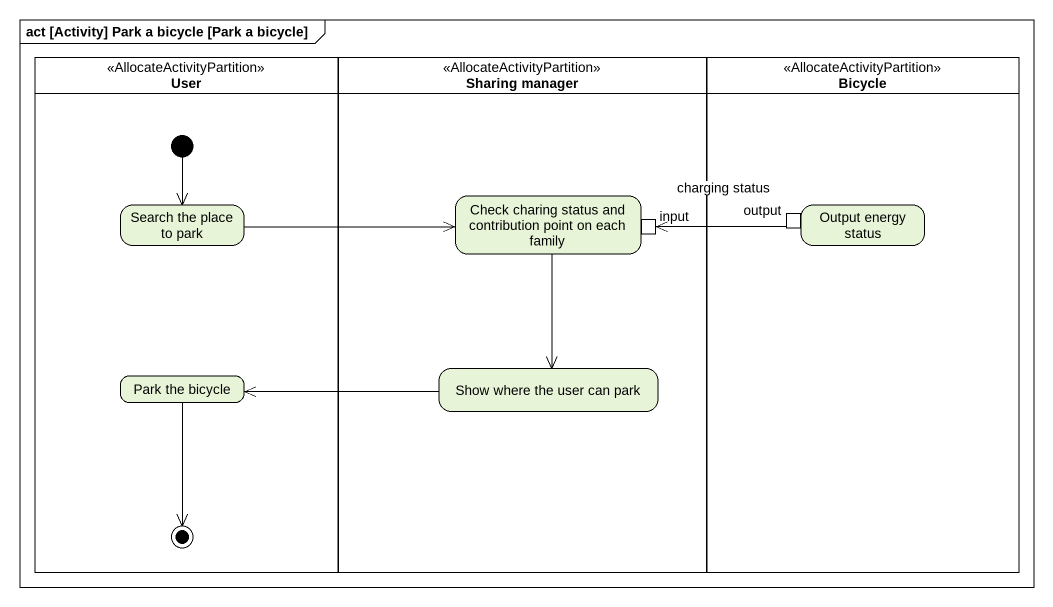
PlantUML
@startuml
mainframe act [Activity] Park a bicycle [Park a bicycle]
hide empty description
state User <<AllocateActivityPartition>> {
  state "Search the place to park" as Search_the_place_to_park
  state "Park the bicycle" as Park_the_bicycle
  [*] --> Search_the_place_to_park
  Park_the_bicycle --> [*]
}
state "Sharing manager" as Sharing_manager <<AllocateActivityPartition>> {
  state "Check charing status and contribution point on each family" as Check_charing_status_and {
    state input <<inputPin>>
  }
  state "Show where the user can park" as Show_where_the_user_can_park
}
state Bicycle <<AllocateActivityPartition>> {
  state "Output energy status" as Output_energy_status {
    state output <<outputPin>>
  }
}
Search_the_place_to_park -right-> Check_charing_status_and
Check_charing_status_and --> Show_where_the_user_can_park
output -left-> input : charging status
Show_where_the_user_can_park -left-> Park_the_bicycle
@enduml
